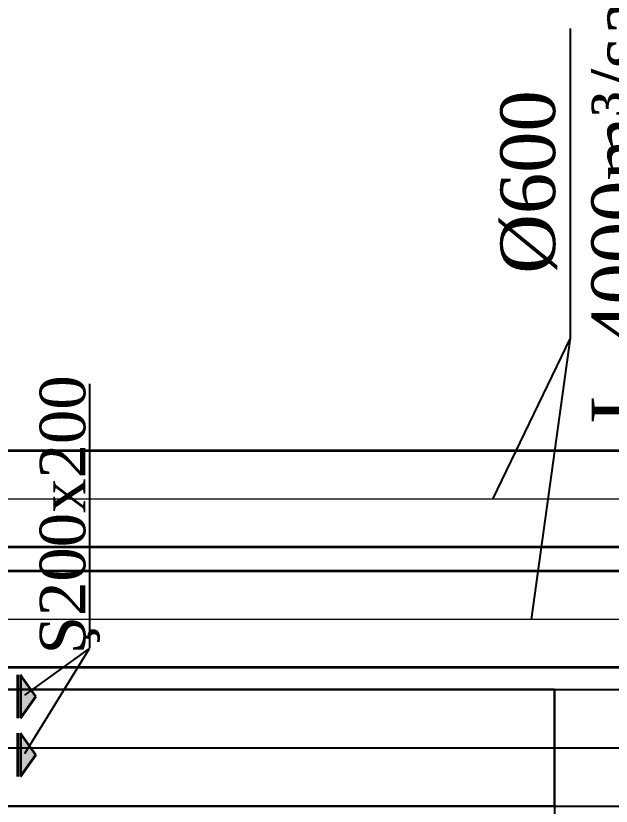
# Model space of a CAD drawing. Header units: inches. Extents: x 23 to 100097, y 11 to 104145.
# Drawn here: x 33695 to 35734, y 87020 to 89727 of the extents above; entities that cross this region are included whole.
import ezdxf

# ---------------------------------------------------------------- set-up
doc = ezdxf.new("R2010")
doc.units = ezdxf.units.IN
doc.header["$MEASUREMENT"] = 0
doc.layers.add('nad', color=1, linetype='Continuous', lineweight=9)
doc.layers.add('öl', color=7, linetype='Continuous', lineweight=0)
doc.layers.add('TEKST', color=7, linetype='Continuous')
doc.styles.add('ilqar text 001', font='', dxfattribs={"height": 300})
doc.styles.get("Standard").update_dxf_attribs({"font": 'arial.ttf'})
doc.styles.get('ilqar text 001').set_extended_font_data('A3 Times AzLat')
doc.dimstyles.new('ISO-25', dxfattribs={"dimtxt": 250, "dimasz": 250, "dimexe": 150, "dimexo": 0.625, "dimgap": 100, "dimtad": 1, "dimdec": 0, "dimtxsty": 'Standard', "dimblk": 'ARCHTICK', "dimcen": 2.5, "dimadec": 0, "dimazin": 0, "dimtfac": 1, "dimtdec": 0, "dimtmove": 0, "dimatfit": 3, "dimfxl": 1, "dimarcsym": 0})

# ---------------------------------------------------------------- blocks, each defined once
blk = doc.blocks.new('_ArchTick')
at = {"layer": 'nad', "color": 0, "const_width": 0.15}
blk.add_lwpolyline([(-0.5, -0.5), (0.5, 0.5)], dxfattribs=at)
blk = doc.blocks.new('*D163')
at = {"color": 0, "lineweight": -2, "transparency": 16777216}
for p, q in [((33339.5, 87019.8), (33339.5, 83044.3)), ((35539.5, 87019.8), (35539.5, 83044.3)), ((33339.5, 83194.3), (35539.5, 83194.3))]:
    blk.add_line(p, q, dxfattribs=at)
at = {"layer": 'Defpoints', "color": 0, "transparency": 16777216}
for p in [(33339.5, 87020.4), (35539.5, 87020.4), (35539.5, 83194.3)]:
    blk.add_point(p, dxfattribs=at)
at = {"color": 0, "lineweight": -2, "transparency": 16777216, "xscale": 250, "yscale": 250, "zscale": 250, "rotation": 180}
blk.add_blockref('_ArchTick', (33339.5, 83194.3), dxfattribs=at)
at = {"color": 0, "lineweight": -2, "transparency": 16777216, "xscale": 250, "yscale": 250, "zscale": 250}
blk.add_blockref('_ArchTick', (35539.5, 83194.3), dxfattribs=at)
at = {"color": 0, "transparency": 16777216, "insert": (34439.5, 83422), "char_height": 250, "attachment_point": 5}
blk.add_mtext('2200', dxfattribs=at)
blk = doc.blocks.new('*D164')
at = {"color": 0, "lineweight": -2, "transparency": 16777216}
for p, q in [((35539.5, 87019.8), (35539.5, 83044.3)), ((37139.5, 87019.8), (37139.5, 83044.3)), ((35539.5, 83194.3), (37139.5, 83194.3))]:
    blk.add_line(p, q, dxfattribs=at)
at = {"layer": 'Defpoints', "color": 0, "transparency": 16777216}
for p in [(35539.5, 87020.4), (37139.5, 87020.4), (37139.5, 83194.3)]:
    blk.add_point(p, dxfattribs=at)
at = {"color": 0, "lineweight": -2, "transparency": 16777216, "xscale": 250, "yscale": 250, "zscale": 250, "rotation": 180}
blk.add_blockref('_ArchTick', (35539.5, 83194.3), dxfattribs=at)
at = {"color": 0, "lineweight": -2, "transparency": 16777216, "xscale": 250, "yscale": 250, "zscale": 250}
blk.add_blockref('_ArchTick', (37139.5, 83194.3), dxfattribs=at)
at = {"color": 0, "transparency": 16777216, "insert": (36339.5, 83422), "char_height": 250, "attachment_point": 5}
blk.add_mtext('1600', dxfattribs=at)
blk = doc.blocks.new('*D176')
at = {"color": 0, "lineweight": -2, "transparency": 16777216}
for p, q in [((33138.9, 87220.4), (31289.6, 87220.4)), ((31439.6, 87220.4), (31439.6, 85720.4)), ((39138.9, 85720.4), (31289.6, 85720.4))]:
    blk.add_line(p, q, dxfattribs=at)
at = {"layer": 'Defpoints', "color": 0, "transparency": 16777216}
for p in [(33139.5, 87220.4), (31439.6, 85720.4), (39139.5, 85720.4)]:
    blk.add_point(p, dxfattribs=at)
at = {"color": 0, "lineweight": -2, "transparency": 16777216, "xscale": 250, "yscale": 250, "zscale": 250}
for p, rotation in [((31439.6, 87220.4), 90), ((31439.6, 85720.4), 270)]:
    blk.add_blockref('_ArchTick', p, dxfattribs=dict(at, rotation=rotation))
at = {"color": 0, "transparency": 16777216, "insert": (31211.9, 86470.4), "char_height": 250, "attachment_point": 5, "rotation": 90}
blk.add_mtext('1500', dxfattribs=at)

msp = doc.modelspace()

# ---------------------------------------------------------------- hatches: boundary and pattern name
at = {"layer": 'öl', "lineweight": 35}
h = msp.add_hatch(color=3, dxfattribs=at)
h.dxf.hatch_style = 1
h.set_gradient(color1=(0, 255, 0), tint=1, name='INVSPHERICAL')
h.paths.add_polyline_path([(33764.3, 87396.3), (33711.3, 87470.6), (33711.3, 87322)])
h = msp.add_hatch(color=3, dxfattribs=at)
h.dxf.hatch_style = 1
h.set_gradient(color1=(0, 255, 0), tint=1, name='INVSPHERICAL')
h.paths.add_polyline_path([(33764.3, 87195.8), (33711.3, 87270.2), (33711.3, 87121.5)])

# ---------------------------------------------------------------- linework, layer by layer
at = {"color": 5}
for p, q in [((35594.4, 88623.2, 0), (35594.4, 89683.7, 0)), ((35328.8, 88072.3), (35594.4, 88623.2, 0)), ((35460.7, 87660.2), (35594.4, 88623.2, 0))]:
    msp.add_line(p, q, dxfattribs=at)
at = {"color": 1}
for p, q in [((33948, 88466.8, -3421614.9), (33948, 87561.4, -3421614.9)), ((33726.4, 87200.4, -107193.8), (33948, 87560, -4624742.8)), ((33726.4, 87400.9, -107193.8), (33948, 87560, -4624742.8))]:
    msp.add_line(p, q, dxfattribs=at)
at = {"color": 3, "lineweight": 0, "ltscale": 30}
msp.add_line((42574, 88072.3), (33087.2, 88072.3), dxfattribs=at)
at = {"color": 5, "lineweight": 0, "ltscale": 30}
msp.add_line((45135.8, 87660.2), (33087.2, 87660.2), dxfattribs=at)
at = {"lineweight": 30}
for p, q in [((33339.5, 87420.4), (35539.5, 87420.4)), ((35539.5, 87420.4), (35539.5, 87020.4)), ((33339.5, 87020.4), (35539.5, 87020.4))]:
    msp.add_line(p, q, dxfattribs=at)
for p, q in [((35539.5, 87420.4), (37139.5, 87420.4)), ((33339.5, 87220.4), (35539.5, 87220.4)), ((35539.5, 87220.4), (37139.5, 87220.4)), ((35539.5, 87020.4), (37139.5, 87020.4))]:
    msp.add_line(p, q)
at = {"layer": 'TEKST', "color": 3, "lineweight": 35, "ltscale": 0.95}
for p, q in [((37284.7, 88237.1, 0), (33087.2, 88237.1, 0)), ((37284.7, 87907.4), (33087.2, 87907.4, 0))]:
    msp.add_line(p, q, dxfattribs=at)
at = {"layer": 'TEKST', "color": 5, "lineweight": 35, "ltscale": 0.95}
for p, q in [((40371.3, 87825), (33087.2, 87825)), ((40371.3, 87495.4, 0), (33087.2, 87495.4, 0))]:
    msp.add_line(p, q, dxfattribs=at)
at = {"layer": 'öl', "color": 3, "lineweight": 35}
for p, q in [((33701.2, 87470.6, 0), (33701.2, 87322, 0)), ((33711.3, 87470.6, 0), (33711.3, 87322, 0)), ((33764.3, 87396.3, 0), (33711.3, 87470.6, 0)), ((33764.3, 87396.3, 0), (33711.3, 87470.6, 0)), ((33711.3, 87470.6, 0), (33711.3, 87322, 0)), ((33764.3, 87396.3, 0), (33711.3, 87322, 0)), ((33711.3, 87322, 0), (33764.3, 87396.3, 0)), ((33701.2, 87270.2, 0), (33701.2, 87121.5, 0)), ((33711.3, 87270.2, 0), (33711.3, 87121.5, 0)), ((33764.3, 87195.8, 0), (33711.3, 87270.2, 0)), ((33764.3, 87195.8, 0), (33711.3, 87270.2, 0)), ((33711.3, 87270.2, 0), (33711.3, 87121.5, 0)), ((33764.3, 87195.8, 0), (33711.3, 87121.5, 0)), ((33711.3, 87121.5, 0), (33764.3, 87195.8, 0))]:
    msp.add_line(p, q, dxfattribs=at)

# ---------------------------------------------------------------- texts
at = {"color": 5, "insert": (35856.3, 89157.9, 0), "char_height": 187.1659, "width": 2663.475, "attachment_point": 8, "rotation": 89.9999, "style": 'ilqar text 001'}
msp.add_mtext('{\\fTimes New Roman|b0|i0|c0|p18;%%C600\\P\\fTimes New Roman|b0|i0|c238|p18;L-\\fTimes New Roman|b0|i0|c0|p18;4000\\fTimes New Roman|b0|i0|c238|p18;m³/saat}', dxfattribs=at)
at = {"color": 1, "insert": (33777.2, 88018.2, -3421615.3), "char_height": 155.9716, "width": 2219.562, "attachment_point": 2, "rotation": 90.0001, "style": 'ilqar text 001'}
msp.add_mtext('{\\fTimes New Roman|b0|i0|c238|p18;Ş\\fTimes New Roman|b0|i0|c0|p18;20\\fTimes New Roman|b0|i0|c238|p18;0x\\fTimes New Roman|b0|i0|c0|p18;20\\fTimes New Roman|b0|i0|c238|p18;0}', dxfattribs=at)

# ---------------------------------------------------------------- dimensions: what is measured, and where the dimension line sits
dim = msp.add_linear_dim(base=(31439.6, 85720.4), p1=(33139.5, 87220.4), p2=(39139.5, 85720.4), angle=90, dimstyle='ISO-25', override={"dimtmove": 1})
dim.commit()
dim.dimension.update_dxf_attribs({"geometry": '*D176', "text_midpoint": (31211.9, 86470.4)})
dim = msp.add_linear_dim(base=(35539.5, 83194.3), p1=(33339.5, 87020.4), p2=(35539.5, 87020.4), dimstyle='ISO-25')
dim.commit()
dim.dimension.update_dxf_attribs({"geometry": '*D163', "text_midpoint": (34439.5, 83422)})
dim = msp.add_linear_dim(base=(37139.5, 83194.3), p1=(35539.5, 87020.4), p2=(37139.5, 87020.4), dimstyle='ISO-25', override={"dimtmove": 1})
dim.commit()
dim.dimension.update_dxf_attribs({"geometry": '*D164', "text_midpoint": (36339.5, 83422)})

doc.saveas('drawing.dxf')
